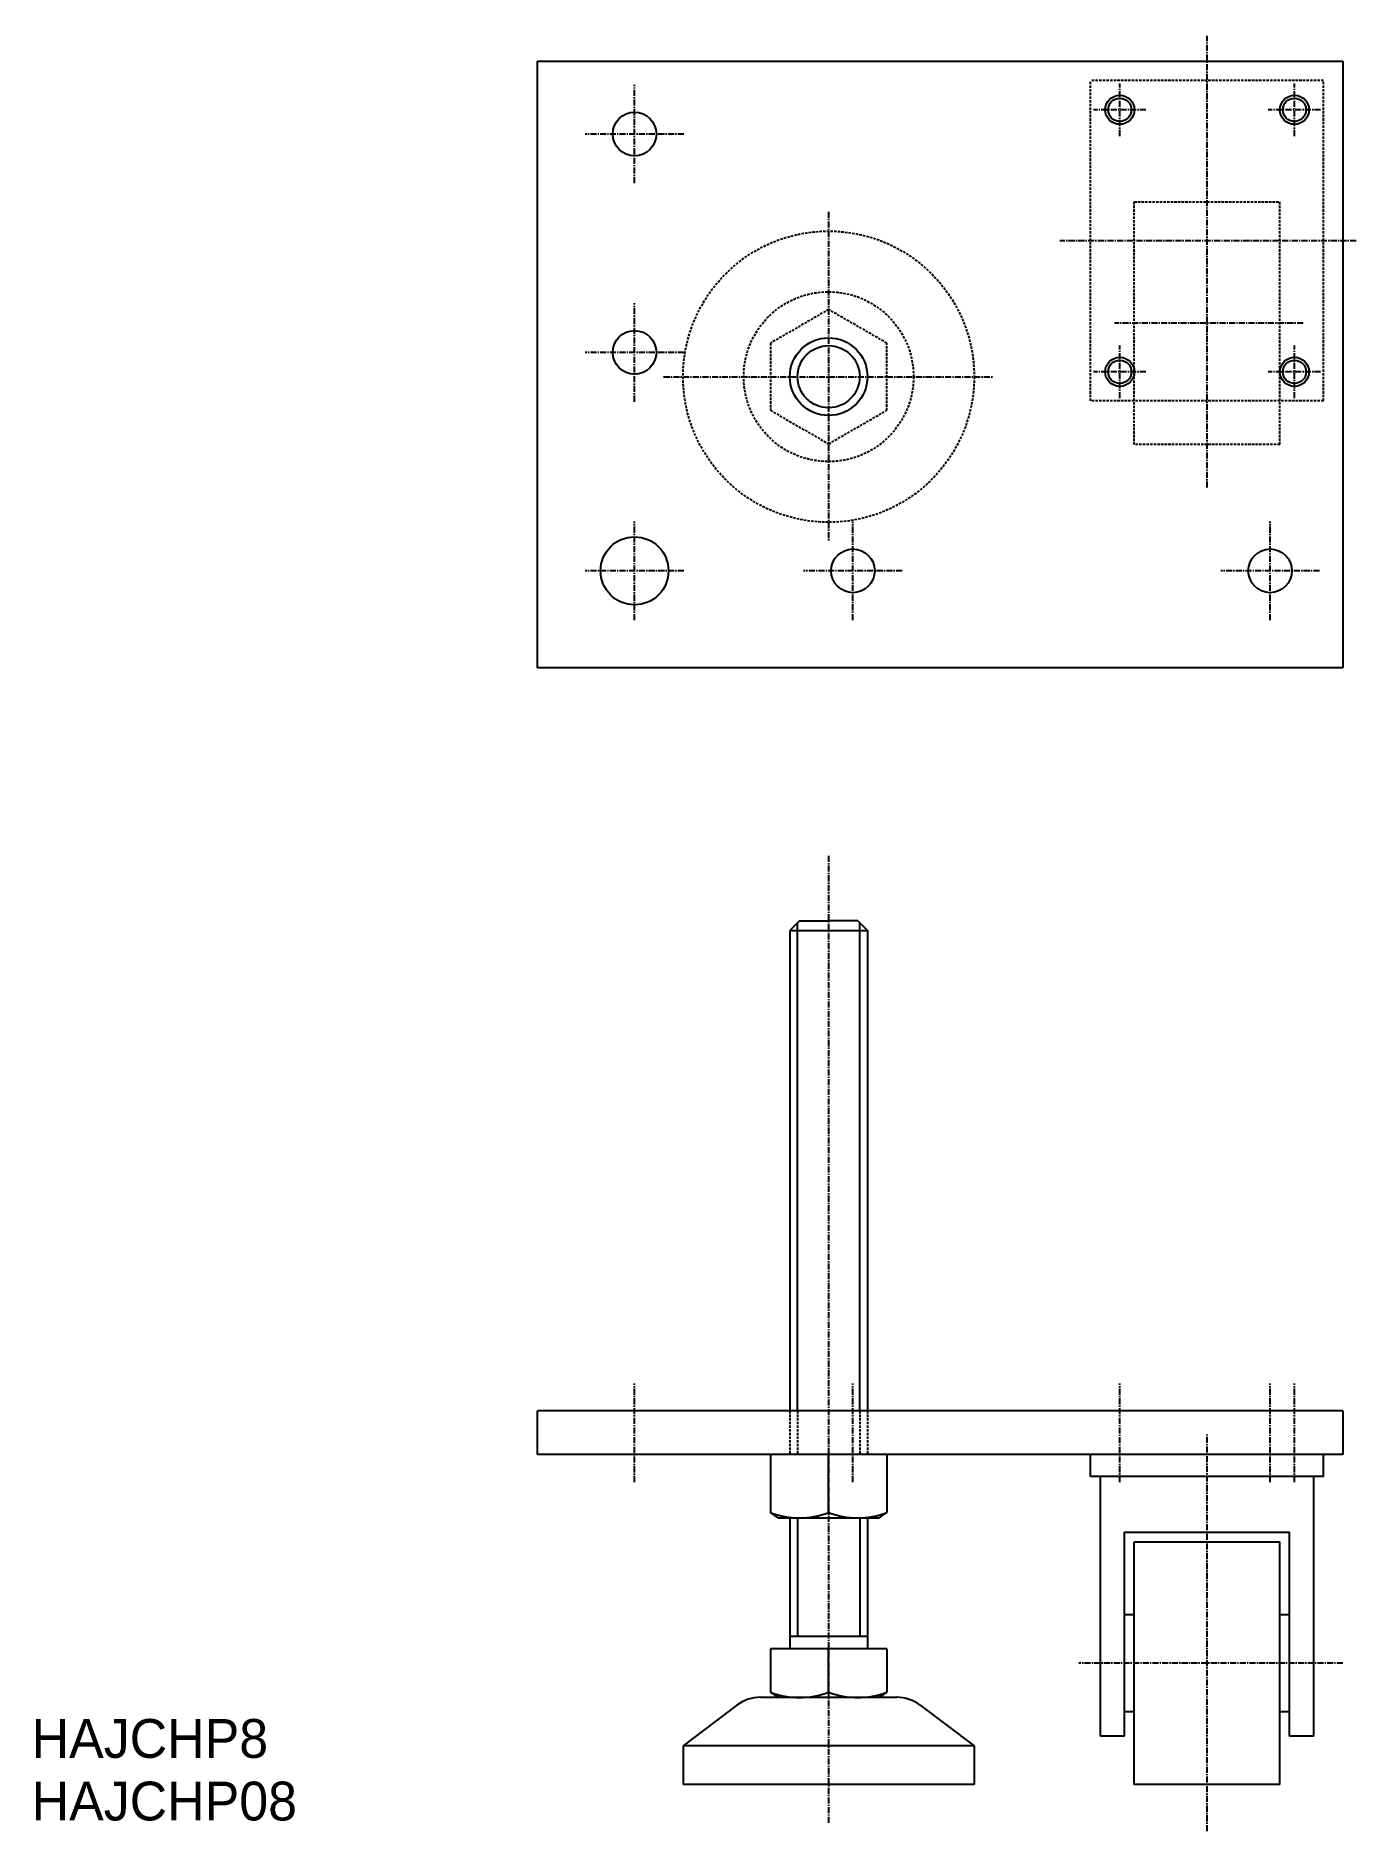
# Model space of a CAD drawing. Extents: x 1 to 273, y 0 to 370.
import ezdxf

# ---------------------------------------------------------------- set-up
doc = ezdxf.new("R2010")
doc.units = 0
doc.linetypes.add('CENTER', pattern=[2, 1.25, -0.25, 0.25, -0.25])
doc.linetypes.add('DASHED', pattern=[0.75, 0.5, -0.25])
doc.layers.get('0').update_dxf_attribs({"linetype": 'CONTINUOUS'})
doc.layers.add('CENTER', color=1, linetype='CENTER')

msp = doc.modelspace()

# ---------------------------------------------------------------- linework, layer by layer
at = {"color": 7, "linetype": 'CONTINUOUS'}
for p, q in [((104.26, 364.67), (270.26, 364.67)), ((104.26, 239.67), (104.26, 364.67)), ((270.26, 364.67), (270.26, 239.67)), ((104.26, 302.17), (104.26, 302.17)), ((104.26, 270.92), (104.26, 270.92)), ((270.26, 239.67), (104.26, 239.67)), ((158.26, 187.57), (156.26, 185.57)), ((156.26, 185.57), (156.26, 86.57)), ((156.26, 185.57), (172.26, 185.57)), ((158.26, 187.57), (164.26, 187.57)), ((170.26, 187.57), (164.26, 187.57)), ((170.26, 187.57), (172.26, 185.57)), ((172.26, 185.57), (172.26, 86.57)), ((270.26, 86.57), (104.26, 86.57)), ((104.26, 77.57), (104.26, 86.57)), ((270.26, 86.57), (270.26, 77.57)), ((270.26, 77.57), (104.26, 77.57)), ((152.26, 77.57), (152.26, 65.64)), ((164.26, 65.64), (164.26, 77.57)), ((176.26, 77.57), (176.26, 65.64)), ((218.26, 73.07), (218.26, 77.57)), ((266.26, 73.07), (266.26, 77.57)), ((266.26, 73.07), (218.26, 73.07)), ((220.26, 19.57), (220.26, 73.07)), ((264.26, 19.57), (264.26, 73.07)), ((153.87, 64.57), (152.26, 65.64)), ((153.87, 64.57), (174.65, 64.57)), ((156.26, 64.57), (156.26, 37.57)), ((172.26, 64.57), (172.26, 37.57)), ((174.65, 64.57), (176.26, 65.64)), ((225.26, 19.57), (225.26, 61.57)), ((225.26, 61.57), (259.26, 61.57)), ((227.26, 59.57), (257.26, 59.57)), ((227.26, 9.57), (227.26, 59.57)), ((257.26, 9.57), (257.26, 59.57)), ((259.26, 19.57), (259.26, 61.57)), ((227.26, 44.57), (225.26, 44.57)), ((259.26, 44.57), (257.26, 44.57)), ((176.26, 37.57), (152.26, 37.57)), ((152.26, 37.57), (152.26, 28.64)), ((172.26, 40.07), (156.26, 40.07)), ((164.26, 28.64), (164.26, 37.57)), ((176.26, 37.57), (176.26, 28.64)), ((145.36, 25.93), (134.26, 17.57)), ((150.21, 27.57), (178.31, 27.57)), ((153.87, 27.57), (152.26, 28.64)), ((153.84, 27.57), (174.67, 27.57)), ((153.87, 27.57), (174.65, 27.57)), ((174.65, 27.57), (176.26, 28.64)), ((183.16, 25.93), (194.26, 17.57)), ((227.26, 24.57), (225.26, 24.57)), ((259.26, 24.57), (257.26, 24.57)), ((225.26, 19.57), (220.26, 19.57)), ((264.26, 19.57), (259.26, 19.57)), ((194.26, 17.57), (134.26, 17.57)), ((134.26, 17.57), (134.26, 9.57)), ((194.26, 17.57), (194.26, 9.57)), ((194.26, 9.57), (134.26, 9.57)), ((257.26, 9.57), (227.26, 9.57))]:
    msp.add_line(p, q, dxfattribs=at)
at = {"color": 3, "linetype": 'DASHED'}
for p, q in [((218.26, 294.67), (218.26, 360.67)), ((266.26, 360.67), (218.26, 360.67)), ((266.26, 294.67), (266.26, 360.67)), ((227.26, 285.67), (227.26, 335.67)), ((227.26, 335.67), (257.26, 335.67)), ((257.26, 285.67), (257.26, 335.67)), ((164.26, 313.53), (152.26, 306.6)), ((176.26, 306.6), (164.26, 313.53)), ((152.26, 306.6), (152.26, 292.74)), ((176.26, 292.74), (176.26, 306.6)), ((152.26, 292.74), (164.26, 285.82)), ((164.26, 285.82), (176.26, 292.74)), ((266.26, 294.67), (218.26, 294.67)), ((257.26, 285.67), (227.26, 285.67)), ((156.26, 86.57), (156.26, 77.57)), ((157.86, 86.57), (157.86, 77.57)), ((170.66, 86.57), (170.66, 77.57)), ((172.26, 86.57), (172.26, 77.57))]:
    msp.add_line(p, q, dxfattribs=at)
at = {"color": 3, "linetype": 'CONTINUOUS'}
for p, q in [((157.86, 86.57), (157.86, 187.17)), ((170.66, 86.57), (170.66, 187.17)), ((157.86, 64.57), (157.86, 40.07)), ((170.66, 64.57), (170.66, 40.07))]:
    msp.add_line(p, q, dxfattribs=at)
for centre, radius in [((224.26, 354.67), 3), ((260.26, 354.67), 3), ((164.26, 299.67), 6.4), ((224.26, 300.67), 3), ((260.26, 300.67), 3)]:
    msp.add_circle(centre, radius, dxfattribs=at)
at = {"color": 7, "linetype": 'CONTINUOUS'}
for centre, radius in [((224.26, 354.67), 2.4), ((260.26, 354.67), 2.4), ((124.26, 349.67), 4.5), ((124.26, 304.67), 4.5), ((164.26, 299.67), 8), ((224.26, 300.67), 2.4), ((260.26, 300.67), 2.4), ((124.26, 259.67), 7), ((169.26, 259.67), 4.5), ((255.26, 259.67), 4.5)]:
    msp.add_circle(centre, radius, dxfattribs=at)
at = {"color": 3, "linetype": 'DASHED'}
for radius in [30, 17.5]:
    msp.add_circle((164.26, 299.67), radius, dxfattribs=at)
at = {"color": 7, "linetype": 'CONTINUOUS'}
for centre, radius, start, end in [((158.26, 81.4), 16.86, 249.158, 290.8425), ((170.26, 81.4), 16.86, 249.1578, 290.8423), ((150.21, 19.57), 8, 90, 127.3244), ((158.26, 44.4), 16.86, 249.158, 290.8425), ((170.26, 44.4), 16.86, 249.1578, 290.8423), ((178.22, 19.33), 8.24, 53.2421, 89.4361)]:
    msp.add_arc(centre, radius, start, end, dxfattribs=at)
at = {"layer": 'CENTER', "color": 1, "linetype": 'CENTER'}
for p, q in [((242.26, 276.81), (242.26, 369.89)), ((124.26, 339.52), (124.26, 359.82)), ((224.26, 349.26), (224.26, 360.08)), ((260.26, 349.26), (260.26, 360.08)), ((229.67, 354.67), (218.85, 354.67)), ((265.67, 354.67), (254.85, 354.67)), ((134.41, 349.67), (114.11, 349.67)), ((164.26, 333.67), (164.26, 265.67)), ((272.97, 327.67), (211.89, 327.67)), ((124.26, 294.52), (124.26, 314.82)), ((262.05, 310.67), (223.15, 310.67)), ((134.41, 304.67), (114.11, 304.67)), ((224.26, 295.26), (224.26, 306.08)), ((260.26, 295.26), (260.26, 306.08)), ((130.26, 299.67), (198.26, 299.67)), ((229.67, 300.67), (218.85, 300.67)), ((265.67, 300.67), (254.85, 300.67)), ((124.26, 249.52), (124.26, 269.82)), ((169.26, 249.52), (169.26, 269.82)), ((255.26, 249.52), (255.26, 269.82)), ((134.41, 259.67), (114.11, 259.67)), ((179.41, 259.67), (159.11, 259.67)), ((265.41, 259.67), (245.11, 259.67)), ((164.26, 200.94), (164.26, 1.53)), ((124.26, 71.92), (124.26, 92.21)), ((169.26, 71.92), (169.26, 92.21)), ((224.26, 71.92), (224.26, 92.21)), ((255.26, 71.92), (255.26, 92.21)), ((260.26, 71.92), (260.26, 92.21)), ((242.26, 0), (242.26, 81.85)), ((270.26, 34.57), (215.85, 34.57))]:
    msp.add_line(p, q, dxfattribs=at)

# ---------------------------------------------------------------- texts
at = {"color": 7, "linetype": 'CONTINUOUS'}
for s, p in [('HAJCHP8', (0, 15.09)), ('HAJCHP08', (0, 2.19))]:
    msp.add_text(s, height=8, dxfattribs=at).set_placement(p)

doc.saveas('drawing.dxf')
